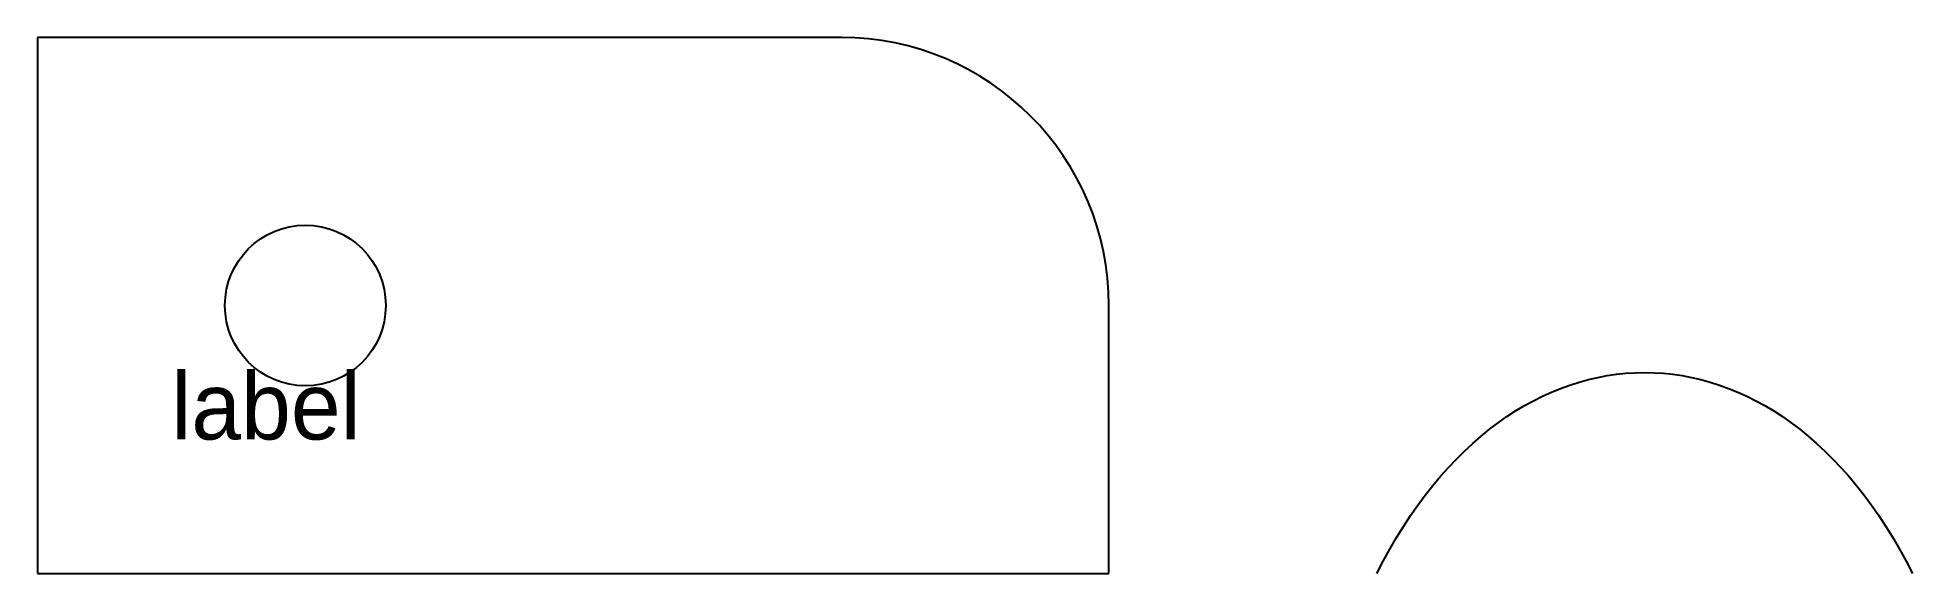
# Model space of a CAD drawing. Header units: millimetres. Extents: x 0 to 70, y 0 to 20.
import ezdxf

# ---------------------------------------------------------------- set-up
doc = ezdxf.new("R2010")
doc.units = ezdxf.units.MM

msp = doc.modelspace()

# ---------------------------------------------------------------- linework, layer by layer
for p, q in [((30, 20), (0, 20)), ((0, 20), (0, 0)), ((40, 0), (40, 10)), ((0, 0), (40, 0))]:
    msp.add_line(p, q)
msp.add_circle((10, 10), 3)
msp.add_arc((30, 10), 10, 0, 90)
msp.add_open_spline([(50, 0), (55, 10), (65, 10), (70, 0)], degree=3)

# ---------------------------------------------------------------- texts
msp.add_text('label', height=2.5).set_placement((5, 5))

doc.saveas('drawing.dxf')
